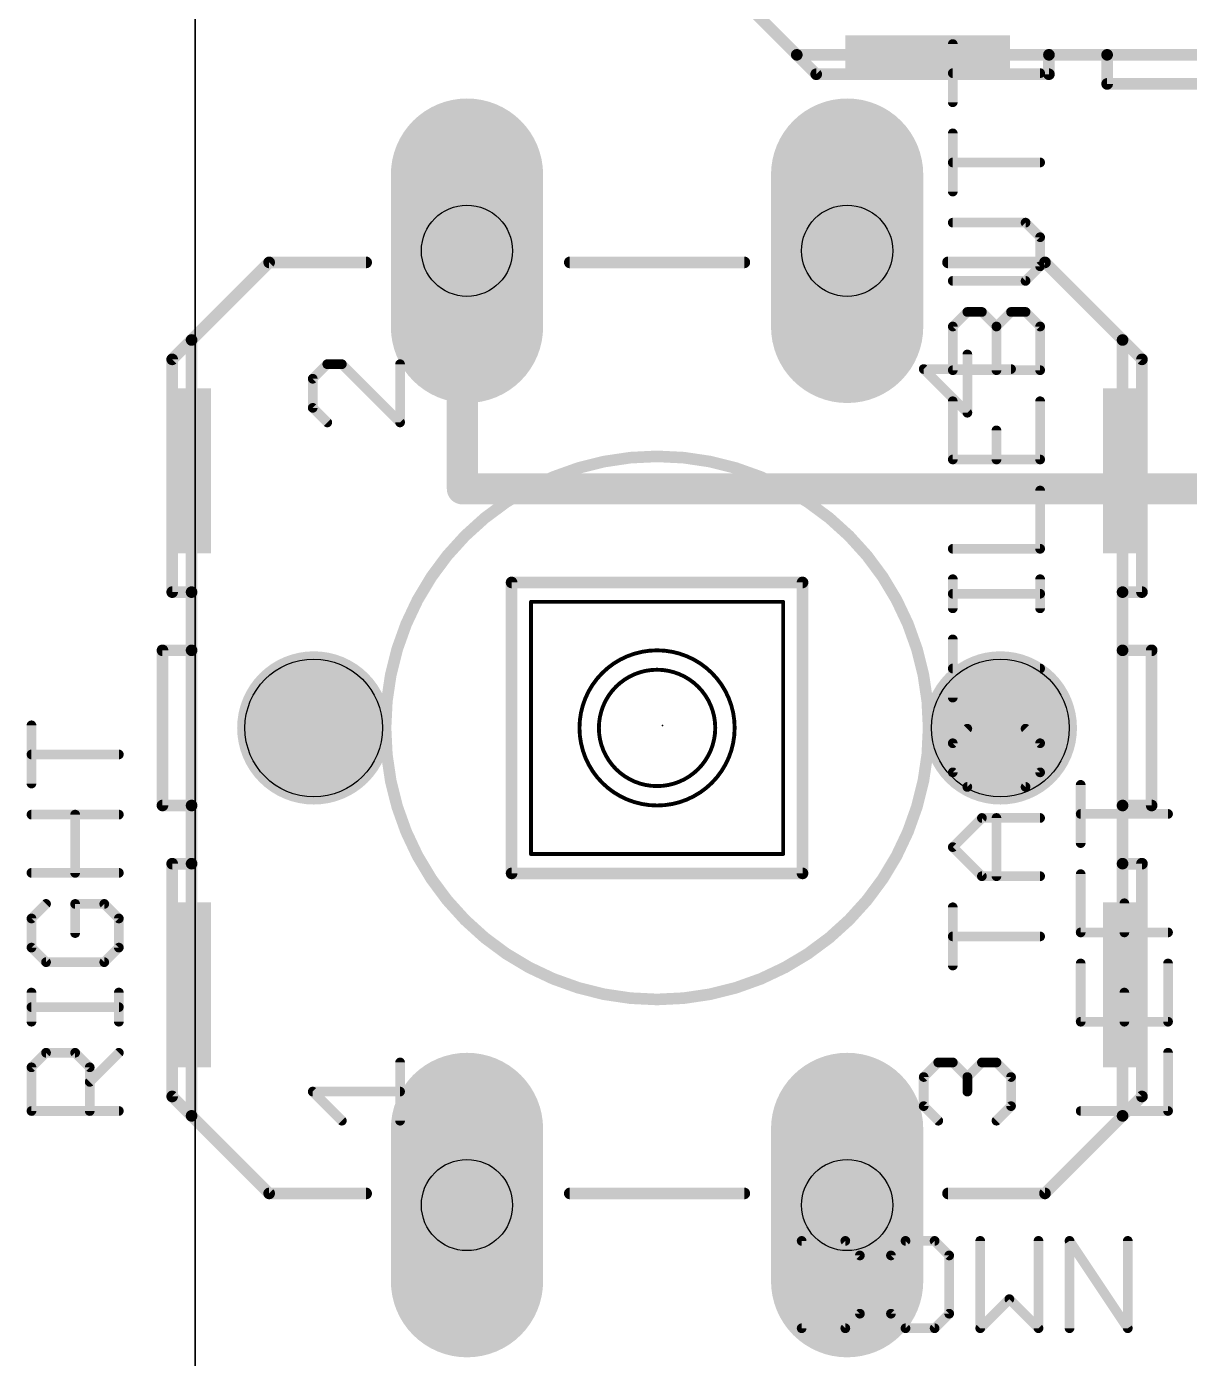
# Model space of a CAD drawing. Extents: x -2 to 110, y -6 to 68.
# Drawn here: x -2.21 to 13.02, y 25.61 to 43.05 of the extents above; entities that cross this region are included whole.
import ezdxf

# ---------------------------------------------------------------- set-up
doc = ezdxf.new("R2010")
doc.units = 0
for name, color, linetype in [('1', 22, 'CONTINUOUS'), ('16', 175, 'CONTINUOUS'), ('17', 82, 'CONTINUOUS'), ('20', 190, 'CONTINUOUS'), ('21', 253, 'CONTINUOUS'), ('23', 7, 'CONTINUOUS'), ('25', 253, 'CONTINUOUS'), ('27', 253, 'CONTINUOUS'), ('29', 253, 'CONTINUOUS'), ('30', 253, 'CONTINUOUS'), ('44', 253, 'CONTINUOUS')]:
    doc.layers.add(name, color=color, linetype=linetype)

# ---------------------------------------------------------------- blocks, each defined once
blk = doc.blocks.new('RECT')
blk.add_solid([(-0.5, -0.5), (0.5, -0.5), (-0.5, 0.5), (0.5, 0.5)])
blk = doc.blocks.new('LONGP100')
at = {"const_width": 1}
blk.add_lwpolyline([(-0.5, 0), (0.5, 0)], dxfattribs=at)
at = {"const_width": 0.5}
for points in [[(-0.5, 0.25, 1), (-0.5, -0.25)], [(0.5, -0.25, 1), (0.5, 0.25)]]:
    blk.add_lwpolyline(points, format="xyb", dxfattribs=at)

msp = doc.modelspace()

# ---------------------------------------------------------------- linework, layer by layer
at = {"layer": '1'}
msp.add_line((0, 57.5), (0, 10), dxfattribs=at)
at = {"layer": '16'}
msp.add_line((0, 57.5), (0, 10), dxfattribs=at)
at = {"layer": '16', "const_width": 0.4064}
for points in [[(3.5608, 40.1184), (3.5, 40.1184)], [(3.5, 40.1184), (3.5, 37)], [(3.5, 37), (27.5, 37)]]:
    msp.add_lwpolyline(points, dxfattribs=at)
at = {"layer": '16', "const_width": 0.2032}
for points in [[(3.5, 40.22, 1), (3.5, 40.0168)], [(3.6016, 40.1184, 1), (3.3984, 40.1184)], [(3.5608, 40.0168, 1), (3.5608, 40.22)], [(3.5, 37.1016, 1), (3.5, 36.8984)], [(3.3984, 37, 1), (3.6016, 37)]]:
    msp.add_lwpolyline(points, format="xyb", dxfattribs=at)
at = {"layer": '20'}
msp.add_line((0, 10), (0, 57.5), dxfattribs=at)
for centre in [(1.5542, 33.87), (10.5458, 33.87)]:
    msp.add_circle(centre, 0.9017, dxfattribs=at)
at = {"layer": '21'}
for points, const_width in [([(6.864, 43.7), (7.88, 42.684)], 0.1524), ([(7.88, 42.684), (11.182, 42.684)], 0.1524), ([(8.134, 42.43), (7.88, 42.684)], 0.1524), ([(11.182, 42.684), (11.182, 42.43)], 0.1524), ([(11.182, 42.684), (11.944, 42.684)], 0.1524), ([(11.944, 42.303), (11.944, 42.684)], 0.1524), ([(11.944, 42.684), (13.976, 42.684)], 0.1524), ([(11.182, 42.43), (8.134, 42.43)], 0.1524), ([(11.944, 42.303), (13.976, 42.303)], 0.1524), ([(0.97, 39.966), (-0.046, 38.95)], 0.1524), ([(0.97, 39.966), (2.24, 39.966)], 0.1524), ([(4.907, 39.966), (7.193, 39.966)], 0.1524), ([(11.13, 39.966), (9.86, 39.966)], 0.1524), ([(12.146, 38.95), (11.13, 39.966)], 0.1524), ([(-0.046, 38.95), (-0.3, 38.696)], 0.1524), ([(-0.046, 38.95), (-0.046, 35.648)], 0.1524), ([(12.146, 35.648), (12.146, 38.95)], 0.1524), ([(12.146, 38.95), (12.4, 38.696)], 0.1524), ([(-0.3, 38.696), (-0.3, 35.648)], 0.1524), ([(10.1135, 37.9975), (10.1135, 38.7602)], 0.127), ([(12.4, 38.696), (12.4, 35.648)], 0.1524), ([(1.7312, 38.6332), (1.5405, 38.4425)], 0.127), ([(1.9219, 38.6332), (1.7312, 38.6332)], 0.127), ([(2.6845, 37.8705), (1.9219, 38.6332)], 0.127), ([(2.6845, 38.6332), (2.6845, 37.8705)], 0.127), ([(10.6855, 38.5695), (9.5415, 38.5695)], 0.127), ([(9.5415, 38.5695), (10.1135, 37.9975)], 0.127), ([(1.5405, 38.4425), (1.5405, 38.0612)], 0.127), ([(1.5405, 38.0612), (1.7312, 37.8705)], 0.127), ([(4.145, 31.965), (4.145, 35.775)], 0.1524), ([(7.955, 35.775), (4.145, 35.775)], 0.1524), ([(7.955, 35.775), (7.955, 31.965)], 0.1524), ([(-0.3, 35.648), (-0.046, 35.648)], 0.1524), ([(-0.046, 35.648), (-0.046, 34.886)], 0.1524), ([(12.146, 34.886), (12.146, 35.648)], 0.1524), ([(12.146, 35.648), (12.4, 35.648)], 0.1524), ([(4.399, 32.219), (4.399, 35.521)], 0.0508), ([(7.701, 35.521), (4.399, 35.521)], 0.0508), ([(7.701, 35.521), (7.701, 32.219)], 0.0508), ([(-0.427, 32.854), (-0.427, 34.886)], 0.1524), ([(-0.427, 34.886), (-0.046, 34.886)], 0.1524), ([(-0.046, 32.854), (-0.046, 34.886)], 0.1524), ([(12.146, 34.886), (12.527, 34.886)], 0.1524), ([(12.146, 32.854), (12.146, 34.886)], 0.1524), ([(12.527, 32.854), (12.527, 34.886)], 0.1524), ([(-0.046, 32.854), (-0.427, 32.854)], 0.1524), ([(-0.046, 32.092), (-0.046, 32.854)], 0.1524), ([(12.527, 32.854), (12.146, 32.854)], 0.1524), ([(12.146, 32.092), (12.146, 32.854)], 0.1524), ([(-0.3, 32.092), (-0.046, 32.092)], 0.1524), ([(-0.3, 32.092), (-0.3, 29.044)], 0.1524), ([(-0.046, 28.79), (-0.046, 32.092)], 0.1524), ([(4.399, 32.219), (7.701, 32.219)], 0.0508), ([(12.146, 28.79), (12.146, 32.092)], 0.1524), ([(12.146, 32.092), (12.4, 32.092)], 0.1524), ([(12.4, 32.092), (12.4, 29.044)], 0.1524), ([(4.145, 31.965), (7.955, 31.965)], 0.1524), ([(2.6845, 28.7265), (2.6845, 29.4892)], 0.127), ([(9.5415, 29.2985), (9.7322, 29.4892)], 0.127), ([(9.7322, 29.4892), (9.9229, 29.4892)], 0.127), ([(9.9229, 29.4892), (10.1135, 29.2985)], 0.127), ([(10.1135, 29.2985), (10.3042, 29.4892)], 0.127), ([(10.3042, 29.4892), (10.4948, 29.4892)], 0.127), ([(10.4948, 29.4892), (10.6855, 29.2985)], 0.127), ([(9.5415, 28.9172), (9.5415, 29.2985)], 0.127), ([(10.1135, 29.2985), (10.1135, 29.1078)], 0.127), ([(10.6855, 29.2985), (10.6855, 28.9172)], 0.127), ([(1.9219, 28.7265), (1.5405, 29.1078)], 0.127), ([(1.5405, 29.1078), (2.6845, 29.1078)], 0.127), ([(-0.046, 28.79), (-0.3, 29.044)], 0.1524), ([(9.7322, 28.7265), (9.5415, 28.9172)], 0.127), ([(10.6855, 28.9172), (10.4948, 28.7265)], 0.127), ([(12.4, 29.044), (12.146, 28.79)], 0.1524), ([(-0.046, 28.79), (0.97, 27.774)], 0.1524), ([(11.13, 27.774), (12.146, 28.79)], 0.1524), ([(0.97, 27.774), (2.24, 27.774)], 0.1524), ([(4.907, 27.774), (7.193, 27.774)], 0.1524), ([(9.86, 27.774), (11.13, 27.774)], 0.1524)]:
    msp.add_lwpolyline(points, dxfattribs=dict(at, const_width=const_width))
for points, const_width in [([(7.88, 42.7221, 1), (7.88, 42.6459)], 0.0762), ([(7.9069, 42.7109, 1), (7.8531, 42.6571)], 0.0762), ([(7.8531, 42.6571, 1), (7.9069, 42.7109)], 0.0762), ([(11.2201, 42.684, 1), (11.1439, 42.684)], 0.0762), ([(11.182, 42.7221, 1), (11.182, 42.6459)], 0.0762), ([(11.182, 42.6459, 1), (11.182, 42.7221)], 0.0762), ([(11.9821, 42.684, 1), (11.9059, 42.684)], 0.0762), ([(11.944, 42.7221, 1), (11.944, 42.6459)], 0.0762), ([(11.944, 42.6459, 1), (11.944, 42.7221)], 0.0762), ([(8.134, 42.4681, 1), (8.134, 42.3919)], 0.0762), ([(8.1071, 42.4031, 1), (8.1609, 42.4569)], 0.0762), ([(11.1439, 42.43, 1), (11.2201, 42.43)], 0.0762), ([(11.182, 42.3919, 1), (11.182, 42.4681)], 0.0762), ([(11.944, 42.3411, 1), (11.944, 42.2649)], 0.0762), ([(11.9059, 42.303, 1), (11.9821, 42.303)], 0.0762), ([(0.97, 40.0041, 1), (0.97, 39.9279)], 0.0762), ([(0.9969, 39.9391, 1), (0.9431, 39.9929)], 0.0762), ([(2.24, 39.9279, 1), (2.24, 40.0041)], 0.0762), ([(4.907, 40.0041, 1), (4.907, 39.9279)], 0.0762), ([(7.193, 39.9279, 1), (7.193, 40.0041)], 0.0762), ([(9.86, 40.0041, 1), (9.86, 39.9279)], 0.0762), ([(11.1569, 39.9929, 1), (11.1031, 39.9391)], 0.0762), ([(11.13, 39.9279, 1), (11.13, 40.0041)], 0.0762), ([(-0.0079, 38.95, 1), (-0.0841, 38.95)], 0.0762), ([(-0.0729, 38.9769, 1), (-0.0191, 38.9231)], 0.0762), ([(-0.0191, 38.9231, 1), (-0.0729, 38.9769)], 0.0762), ([(12.1841, 38.95, 1), (12.1079, 38.95)], 0.0762), ([(12.1729, 38.9769, 1), (12.1191, 38.9231)], 0.0762), ([(12.1191, 38.9231, 1), (12.1729, 38.9769)], 0.0762), ([(-0.2619, 38.696, 1), (-0.3381, 38.696)], 0.0762), ([(-0.3269, 38.7229, 1), (-0.2731, 38.6691)], 0.0762), ([(10.1453, 38.7602, 1), (10.0818, 38.7602)], 0.0635), ([(12.4381, 38.696, 1), (12.3619, 38.696)], 0.0762), ([(12.3731, 38.6691, 1), (12.4269, 38.7229)], 0.0762), ([(1.7312, 38.6649, 1), (1.7312, 38.6014)], 0.0635), ([(1.7536, 38.6107, 1), (1.7087, 38.6556)], 0.0635), ([(1.9443, 38.6556, 1), (1.8994, 38.6107)], 0.0635), ([(1.9219, 38.6014, 1), (1.9219, 38.6649)], 0.0635), ([(2.7163, 38.6332, 1), (2.6528, 38.6332)], 0.0635), ([(9.5415, 38.6012, 1), (9.5415, 38.5377)], 0.0635), ([(9.564, 38.5919, 1), (9.5191, 38.547)], 0.0635), ([(10.6855, 38.5377, 1), (10.6855, 38.6012)], 0.0635), ([(1.5723, 38.4425, 1), (1.5088, 38.4425)], 0.0635), ([(1.5181, 38.4649, 1), (1.563, 38.42)], 0.0635), ([(1.5088, 38.0612, 1), (1.5723, 38.0612)], 0.0635), ([(1.563, 38.0836, 1), (1.5181, 38.0387)], 0.0635), ([(10.0818, 37.9975, 1), (10.1453, 37.9975)], 0.0635), ([(10.0911, 37.975, 1), (10.136, 38.02)], 0.0635), ([(1.7087, 37.848, 1), (1.7536, 37.893)], 0.0635), ([(2.6528, 37.8705, 1), (2.7163, 37.8705)], 0.0635), ([(2.662, 37.848, 1), (2.707, 37.893)], 0.0635), ([(6.05, 30.314, 1), (6.05, 37.426, 1), (6.05, 30.314)], 0.1524), ([(4.1831, 35.775, 1), (4.1069, 35.775)], 0.0762), ([(4.145, 35.8131, 1), (4.145, 35.7369)], 0.0762), ([(7.9931, 35.775, 1), (7.9169, 35.775)], 0.0762), ([(7.955, 35.7369, 1), (7.955, 35.8131)], 0.0762), ([(-0.3, 35.6861, 1), (-0.3, 35.6099)], 0.0762), ([(-0.3381, 35.648, 1), (-0.2619, 35.648)], 0.0762), ([(-0.0079, 35.648, 1), (-0.0841, 35.648)], 0.0762), ([(-0.0841, 35.648, 1), (-0.0079, 35.648)], 0.0762), ([(-0.046, 35.6099, 1), (-0.046, 35.6861)], 0.0762), ([(12.1841, 35.648, 1), (12.1079, 35.648)], 0.0762), ([(12.146, 35.6861, 1), (12.146, 35.6099)], 0.0762), ([(12.1079, 35.648, 1), (12.1841, 35.648)], 0.0762), ([(12.3619, 35.648, 1), (12.4381, 35.648)], 0.0762), ([(12.4, 35.6099, 1), (12.4, 35.6861)], 0.0762), ([(4.4117, 35.521, 1), (4.3863, 35.521)], 0.0254), ([(4.399, 35.5337, 1), (4.399, 35.5083)], 0.0254), ([(7.7137, 35.521, 1), (7.6883, 35.521)], 0.0254), ([(7.701, 35.5083, 1), (7.701, 35.5337)], 0.0254), ([(-0.3889, 34.886, 1), (-0.4651, 34.886)], 0.0762), ([(-0.427, 34.9241, 1), (-0.427, 34.8479)], 0.0762), ([(-0.0079, 34.886, 1), (-0.0841, 34.886)], 0.0762), ([(-0.0841, 34.886, 1), (-0.0079, 34.886)], 0.0762), ([(-0.046, 34.8479, 1), (-0.046, 34.9241)], 0.0762), ([(6.05, 32.854, 1), (6.05, 34.886, 1), (6.05, 32.854)], 0.0508), ([(12.146, 34.9241, 1), (12.146, 34.8479)], 0.0762), ([(12.1841, 34.886, 1), (12.1079, 34.886)], 0.0762), ([(12.1079, 34.886, 1), (12.1841, 34.886)], 0.0762), ([(12.5651, 34.886, 1), (12.4889, 34.886)], 0.0762), ([(12.527, 34.8479, 1), (12.527, 34.9241)], 0.0762), ([(6.05, 33.108, 1), (6.05, 34.632, 1), (6.05, 33.108)], 0.0508), ([(-0.427, 32.8921, 1), (-0.427, 32.8159)], 0.0762), ([(-0.4651, 32.854, 1), (-0.3889, 32.854)], 0.0762), ([(-0.0079, 32.854, 1), (-0.0841, 32.854)], 0.0762), ([(-0.0841, 32.854, 1), (-0.0079, 32.854)], 0.0762), ([(-0.046, 32.8159, 1), (-0.046, 32.8921)], 0.0762), ([(12.146, 32.8921, 1), (12.146, 32.8159)], 0.0762), ([(12.1841, 32.854, 1), (12.1079, 32.854)], 0.0762), ([(12.1079, 32.854, 1), (12.1841, 32.854)], 0.0762), ([(12.4889, 32.854, 1), (12.5651, 32.854)], 0.0762), ([(12.527, 32.8159, 1), (12.527, 32.8921)], 0.0762), ([(-0.3, 32.1301, 1), (-0.3, 32.0539)], 0.0762), ([(-0.2619, 32.092, 1), (-0.3381, 32.092)], 0.0762), ([(-0.0079, 32.092, 1), (-0.0841, 32.092)], 0.0762), ([(-0.0841, 32.092, 1), (-0.0079, 32.092)], 0.0762), ([(-0.046, 32.0539, 1), (-0.046, 32.1301)], 0.0762), ([(4.399, 32.2317, 1), (4.399, 32.2063)], 0.0254), ([(4.3863, 32.219, 1), (4.4117, 32.219)], 0.0254), ([(7.6883, 32.219, 1), (7.7137, 32.219)], 0.0254), ([(7.701, 32.2063, 1), (7.701, 32.2317)], 0.0254), ([(12.1841, 32.092, 1), (12.1079, 32.092)], 0.0762), ([(12.146, 32.1301, 1), (12.146, 32.0539)], 0.0762), ([(12.1079, 32.092, 1), (12.1841, 32.092)], 0.0762), ([(12.4381, 32.092, 1), (12.3619, 32.092)], 0.0762), ([(12.4, 32.0539, 1), (12.4, 32.1301)], 0.0762), ([(4.145, 32.0031, 1), (4.145, 31.9269)], 0.0762), ([(4.1069, 31.965, 1), (4.1831, 31.965)], 0.0762), ([(7.9169, 31.965, 1), (7.9931, 31.965)], 0.0762), ([(7.955, 31.9269, 1), (7.955, 32.0031)], 0.0762), ([(2.7163, 29.4892, 1), (2.6528, 29.4892)], 0.0635), ([(9.7322, 29.5209, 1), (9.7322, 29.4574)], 0.0635), ([(9.7546, 29.4667, 1), (9.7097, 29.5116)], 0.0635), ([(9.9453, 29.5116, 1), (9.9004, 29.4667)], 0.0635), ([(9.9229, 29.4574, 1), (9.9229, 29.5209)], 0.0635), ([(10.3042, 29.5209, 1), (10.3042, 29.4574)], 0.0635), ([(10.3266, 29.4667, 1), (10.2817, 29.5116)], 0.0635), ([(10.5173, 29.5116, 1), (10.4724, 29.4667)], 0.0635), ([(10.4948, 29.4574, 1), (10.4948, 29.5209)], 0.0635), ([(9.5733, 29.2985, 1), (9.5098, 29.2985)], 0.0635), ([(9.5191, 29.3209, 1), (9.564, 29.276)], 0.0635), ([(10.1453, 29.2985, 1), (10.0818, 29.2985)], 0.0635), ([(10.0911, 29.3209, 1), (10.136, 29.276)], 0.0635), ([(10.0911, 29.276, 1), (10.136, 29.3209)], 0.0635), ([(10.7173, 29.2985, 1), (10.6538, 29.2985)], 0.0635), ([(10.663, 29.276, 1), (10.708, 29.3209)], 0.0635), ([(1.5405, 29.1396, 1), (1.5405, 29.0761)], 0.0635), ([(1.563, 29.1303, 1), (1.5181, 29.0854)], 0.0635), ([(2.6845, 29.0761, 1), (2.6845, 29.1396)], 0.0635), ([(10.0818, 29.1078, 1), (10.1453, 29.1078)], 0.0635), ([(-0.3381, 29.044, 1), (-0.2619, 29.044)], 0.0762), ([(-0.2731, 29.0709, 1), (-0.3269, 29.0171)], 0.0762), ([(9.564, 28.9396, 1), (9.5191, 28.8947)], 0.0635), ([(9.5098, 28.9172, 1), (9.5733, 28.9172)], 0.0635), ([(10.6538, 28.9172, 1), (10.7173, 28.9172)], 0.0635), ([(10.708, 28.8947, 1), (10.663, 28.9396)], 0.0635), ([(12.3619, 29.044, 1), (12.4381, 29.044)], 0.0762), ([(12.4269, 29.0171, 1), (12.3731, 29.0709)], 0.0762), ([(-0.0841, 28.79, 1), (-0.0079, 28.79)], 0.0762), ([(-0.0191, 28.8169, 1), (-0.0729, 28.7631)], 0.0762), ([(-0.0729, 28.7631, 1), (-0.0191, 28.8169)], 0.0762), ([(1.8994, 28.704, 1), (1.9443, 28.749)], 0.0635), ([(9.7097, 28.704, 1), (9.7546, 28.749)], 0.0635), ([(10.4724, 28.749, 1), (10.5173, 28.704)], 0.0635), ([(12.1079, 28.79, 1), (12.1841, 28.79)], 0.0762), ([(12.1191, 28.8169, 1), (12.1729, 28.7631)], 0.0762), ([(12.1729, 28.7631, 1), (12.1191, 28.8169)], 0.0762), ([(2.6528, 28.7265, 1), (2.7163, 28.7265)], 0.0635), ([(0.97, 27.8121, 1), (0.97, 27.7359)], 0.0762), ([(0.9431, 27.7471, 1), (0.9969, 27.8009)], 0.0762), ([(2.24, 27.7359, 1), (2.24, 27.8121)], 0.0762), ([(4.907, 27.8121, 1), (4.907, 27.7359)], 0.0762), ([(7.193, 27.7359, 1), (7.193, 27.8121)], 0.0762), ([(9.86, 27.8121, 1), (9.86, 27.7359)], 0.0762), ([(11.1031, 27.8009, 1), (11.1569, 27.7471)], 0.0762), ([(11.13, 27.7359, 1), (11.13, 27.8121)], 0.0762)]:
    msp.add_lwpolyline(points, format="xyb", dxfattribs=dict(at, const_width=const_width))
at = {"layer": '23'}
msp.add_point((6.12, 33.9), dxfattribs=at)
at = {"layer": '25', "const_width": 0.127}
for points in [[(-2.1425, 33.1413), (-2.1425, 33.9039)], [(-0.9985, 33.5226), (-2.1425, 33.5226)], [(11.5975, 32.3617), (11.5975, 33.1243)], [(-2.1425, 32.7345), (-0.9985, 32.7345)], [(-1.5705, 31.9719), (-1.5705, 32.7345)], [(12.7415, 32.743), (11.5975, 32.743)], [(-0.9985, 31.9719), (-2.1425, 31.9719)], [(11.5975, 31.1923), (11.5975, 31.9549)], [(-1.9518, 31.5651), (-2.1425, 31.3745)], [(-1.1892, 31.5651), (-1.5705, 31.5651)], [(-1.5705, 31.5651), (-1.5705, 31.1838)], [(-0.9985, 31.3745), (-1.1892, 31.5651)], [(12.1695, 31.1923), (12.1695, 31.5736)], [(-2.1425, 31.3745), (-2.1425, 30.9932)], [(-0.9985, 30.9932), (-0.9985, 31.3745)], [(12.7415, 31.1923), (11.5975, 31.1923)], [(-2.1425, 30.9932), (-1.9518, 30.8025)], [(-1.1892, 30.8025), (-0.9985, 30.9932)], [(-1.9518, 30.8025), (-1.1892, 30.8025)], [(11.5975, 30.7855), (11.5975, 30.0229)], [(12.7415, 30.0229), (12.7415, 30.7855)], [(-2.1425, 30.0229), (-2.1425, 30.4042)], [(-0.9985, 30.0229), (-0.9985, 30.4042)], [(12.1695, 30.0229), (12.1695, 30.4042)], [(-0.9985, 30.2136), (-2.1425, 30.2136)], [(11.5975, 30.0229), (12.7415, 30.0229)], [(-2.1425, 29.4255), (-1.9518, 29.6162)], [(-1.9518, 29.6162), (-1.5705, 29.6162)], [(-1.5705, 29.6162), (-1.3798, 29.4255)], [(-1.3798, 29.2348), (-0.9985, 29.6162)], [(12.7415, 28.8535), (12.7415, 29.6162)], [(-2.1425, 28.8535), (-2.1425, 29.4255)], [(-1.3798, 29.4255), (-1.3798, 28.8535)], [(-0.9985, 28.8535), (-2.1425, 28.8535)], [(11.5975, 28.8535), (12.7415, 28.8535)], [(7.9435, 27.1525), (7.9435, 26.0085)], [(8.5155, 27.1525), (7.9435, 27.1525)], [(8.7062, 26.9618), (8.5155, 27.1525)], [(9.3036, 27.1525), (9.1129, 26.9618)], [(9.6849, 27.1525), (9.3036, 27.1525)], [(9.8755, 26.9618), (9.6849, 27.1525)], [(10.2823, 27.1525), (10.2823, 26.0085)], [(11.0449, 26.0085), (11.0449, 27.1525)], [(11.4517, 26.0085), (11.4517, 27.1525)], [(11.4517, 27.1525), (12.2143, 26.0085)], [(12.2143, 26.0085), (12.2143, 27.1525)], [(8.7062, 26.1992), (8.7062, 26.9618)], [(9.1129, 26.9618), (9.1129, 26.1992)], [(9.8755, 26.1992), (9.8755, 26.9618)], [(10.2823, 26.0085), (10.6636, 26.3898)], [(10.6636, 26.3898), (11.0449, 26.0085)], [(8.5155, 26.0085), (8.7062, 26.1992)], [(9.1129, 26.1992), (9.3036, 26.0085)], [(9.6849, 26.0085), (9.8755, 26.1992)], [(7.9435, 26.0085), (8.5155, 26.0085)], [(9.3036, 26.0085), (9.6849, 26.0085)]]:
    msp.add_lwpolyline(points, dxfattribs=at)
at = {"layer": '25', "const_width": 0.0635}
for points in [[(-2.1107, 33.9039, 1), (-2.1742, 33.9039)], [(-2.1425, 33.5544, 1), (-2.1425, 33.4909)], [(-0.9985, 33.4909, 1), (-0.9985, 33.5544)], [(-2.1742, 33.1413, 1), (-2.1107, 33.1413)], [(11.6293, 33.1243, 1), (11.5658, 33.1243)], [(-2.1425, 32.7663, 1), (-2.1425, 32.7028)], [(-1.5387, 32.7345, 1), (-1.6022, 32.7345)], [(-0.9985, 32.7028, 1), (-0.9985, 32.7663)], [(11.5975, 32.7748, 1), (11.5975, 32.7113)], [(12.7415, 32.7113, 1), (12.7415, 32.7748)], [(11.5658, 32.3617, 1), (11.6293, 32.3617)], [(-2.1425, 32.0036, 1), (-2.1425, 31.9401)], [(-1.6022, 31.9719, 1), (-1.5387, 31.9719)], [(-0.9985, 31.9401, 1), (-0.9985, 32.0036)], [(11.6293, 31.9549, 1), (11.5658, 31.9549)], [(-1.9294, 31.5427, 1), (-1.9743, 31.5876)], [(-1.5705, 31.5969, 1), (-1.5705, 31.5334)], [(-1.5387, 31.5651, 1), (-1.6022, 31.5651)], [(-1.1667, 31.5876, 1), (-1.2116, 31.5427)], [(-1.1892, 31.5334, 1), (-1.1892, 31.5969)], [(12.2013, 31.5736, 1), (12.1378, 31.5736)], [(-2.1107, 31.3745, 1), (-2.1742, 31.3745)], [(-2.1649, 31.3969, 1), (-2.12, 31.352)], [(-0.9667, 31.3745, 1), (-1.0303, 31.3745)], [(-1.021, 31.352, 1), (-0.976, 31.3969)], [(11.5975, 31.224, 1), (11.5975, 31.1605)], [(11.5658, 31.1923, 1), (11.6293, 31.1923)], [(12.1378, 31.1923, 1), (12.2013, 31.1923)], [(12.7415, 31.1605, 1), (12.7415, 31.224)], [(-2.12, 31.0156, 1), (-2.1649, 30.9707)], [(-1.6022, 31.1838, 1), (-1.5387, 31.1838)], [(-0.976, 30.9707, 1), (-1.021, 31.0156)], [(-2.1742, 30.9932, 1), (-2.1107, 30.9932)], [(-1.0303, 30.9932, 1), (-0.9667, 30.9932)], [(-1.9518, 30.8342, 1), (-1.9518, 30.7707)], [(-1.9743, 30.78, 1), (-1.9294, 30.8249)], [(-1.2116, 30.8249, 1), (-1.1667, 30.78)], [(-1.1892, 30.7707, 1), (-1.1892, 30.8342)], [(11.6293, 30.7855, 1), (11.5658, 30.7855)], [(12.7733, 30.7855, 1), (12.7097, 30.7855)], [(-2.1107, 30.4042, 1), (-2.1742, 30.4042)], [(-0.9667, 30.4042, 1), (-1.0303, 30.4042)], [(12.2013, 30.4042, 1), (12.1378, 30.4042)], [(-2.1425, 30.2453, 1), (-2.1425, 30.1818)], [(-0.9985, 30.1818, 1), (-0.9985, 30.2453)], [(-2.1742, 30.0229, 1), (-2.1107, 30.0229)], [(-1.0303, 30.0229, 1), (-0.9667, 30.0229)], [(11.5975, 30.0546, 1), (11.5975, 29.9911)], [(11.5658, 30.0229, 1), (11.6293, 30.0229)], [(12.1378, 30.0229, 1), (12.2013, 30.0229)], [(12.7097, 30.0229, 1), (12.7733, 30.0229)], [(12.7415, 29.9911, 1), (12.7415, 30.0546)], [(-1.9518, 29.6479, 1), (-1.9518, 29.5844)], [(-1.9294, 29.5937, 1), (-1.9743, 29.6386)], [(-1.548, 29.6386, 1), (-1.5929, 29.5937)], [(-1.5705, 29.5844, 1), (-1.5705, 29.6479)], [(-0.976, 29.5937, 1), (-1.021, 29.6386)], [(12.7733, 29.6162, 1), (12.7097, 29.6162)], [(-2.1107, 29.4255, 1), (-2.1742, 29.4255)], [(-2.1649, 29.4479, 1), (-2.12, 29.403)], [(-1.3481, 29.4255, 1), (-1.4116, 29.4255)], [(-1.4023, 29.403, 1), (-1.3574, 29.4479)], [(-1.4023, 29.2573, 1), (-1.3574, 29.2124)], [(-2.1425, 28.8852, 1), (-2.1425, 28.8218)], [(-2.1742, 28.8535, 1), (-2.1107, 28.8535)], [(-1.4116, 28.8535, 1), (-1.3481, 28.8535)], [(-0.9985, 28.8218, 1), (-0.9985, 28.8852)], [(11.5975, 28.8852, 1), (11.5975, 28.8218)], [(12.7097, 28.8535, 1), (12.7733, 28.8535)], [(12.7415, 28.8218, 1), (12.7415, 28.8852)], [(7.9435, 27.1842, 1), (7.9435, 27.1207)], [(7.9752, 27.1525, 1), (7.9118, 27.1525)], [(8.5379, 27.1749, 1), (8.493, 27.13)], [(8.5155, 27.1207, 1), (8.5155, 27.1842)], [(9.3036, 27.1842, 1), (9.3036, 27.1207)], [(9.326, 27.13, 1), (9.2811, 27.1749)], [(9.7073, 27.1749, 1), (9.6624, 27.13)], [(9.6849, 27.1207, 1), (9.6849, 27.1842)], [(10.314, 27.1525, 1), (10.2505, 27.1525)], [(11.0767, 27.1525, 1), (11.0132, 27.1525)], [(11.4834, 27.1525, 1), (11.4199, 27.1525)], [(11.4781, 27.1701, 1), (11.4253, 27.1349)], [(12.2461, 27.1525, 1), (12.1826, 27.1525)], [(8.7379, 26.9618, 1), (8.6744, 26.9618)], [(8.6837, 26.9394, 1), (8.7286, 26.9843)], [(9.1446, 26.9618, 1), (9.0811, 26.9618)], [(9.0904, 26.9843, 1), (9.1353, 26.9394)], [(9.9073, 26.9618, 1), (9.8438, 26.9618)], [(9.8531, 26.9394, 1), (9.898, 26.9843)], [(10.6861, 26.4123, 1), (10.6412, 26.3674)], [(10.6861, 26.3674, 1), (10.6412, 26.4123)], [(8.6744, 26.1992, 1), (8.7379, 26.1992)], [(8.7286, 26.1767, 1), (8.6837, 26.2216)], [(9.0811, 26.1992, 1), (9.1446, 26.1992)], [(9.1353, 26.2216, 1), (9.0904, 26.1767)], [(9.8438, 26.1992, 1), (9.9073, 26.1992)], [(9.898, 26.1767, 1), (9.8531, 26.2216)], [(7.9435, 26.0403, 1), (7.9435, 25.9768)], [(7.9118, 26.0085, 1), (7.9752, 26.0085)], [(8.493, 26.031, 1), (8.5379, 25.986)], [(8.5155, 25.9768, 1), (8.5155, 26.0403)], [(9.3036, 26.0403, 1), (9.3036, 25.9768)], [(9.2811, 25.986, 1), (9.326, 26.031)], [(9.6624, 26.031, 1), (9.7073, 25.986)], [(9.6849, 25.9768, 1), (9.6849, 26.0403)], [(10.2598, 26.031, 1), (10.3047, 25.986)], [(10.2505, 26.0085, 1), (10.314, 26.0085)], [(11.0132, 26.0085, 1), (11.0767, 26.0085)], [(11.0225, 25.986, 1), (11.0674, 26.031)], [(11.4199, 26.0085, 1), (11.4834, 26.0085)], [(12.1826, 26.0085, 1), (12.2461, 26.0085)], [(12.1879, 25.9909, 1), (12.2408, 26.0261)]]:
    msp.add_lwpolyline(points, format="xyb", dxfattribs=at)
at = {"layer": '27', "const_width": 0.127}
for points in [[(9.9225, 42.0627), (9.9225, 42.8253)], [(11.0665, 42.444), (9.9225, 42.444)], [(9.9225, 40.8933), (9.9225, 41.6559)], [(11.0665, 41.2746), (9.9225, 41.2746)], [(10.8758, 40.4865), (9.9225, 40.4865)], [(11.0665, 40.2959), (10.8758, 40.4865)], [(11.0665, 39.9145), (11.0665, 40.2959)], [(10.8758, 39.7239), (11.0665, 39.9145)], [(9.9225, 39.7239), (10.8758, 39.7239)], [(9.9225, 39.1265), (10.1132, 39.3171)], [(10.1132, 39.3171), (10.3039, 39.3171)], [(10.3039, 39.3171), (10.4945, 39.1265)], [(10.4945, 39.1265), (10.6852, 39.3171)], [(10.6852, 39.3171), (10.8758, 39.3171)], [(10.8758, 39.3171), (11.0665, 39.1265)], [(9.9225, 38.5545), (9.9225, 39.1265)], [(10.4945, 38.5545), (10.4945, 39.1265)], [(11.0665, 39.1265), (11.0665, 38.5545)], [(11.0665, 38.5545), (9.9225, 38.5545)], [(9.9225, 38.1477), (9.9225, 37.3851)], [(11.0665, 37.3851), (11.0665, 38.1477)], [(10.4945, 37.3851), (10.4945, 37.7664)], [(9.9225, 37.3851), (11.0665, 37.3851)], [(11.0665, 36.2157), (11.0665, 36.9783)], [(9.9225, 36.2157), (11.0665, 36.2157)], [(9.9225, 35.4361), (9.9225, 35.8174)], [(11.0665, 35.4361), (11.0665, 35.8174)], [(11.0665, 35.6268), (9.9225, 35.6268)], [(9.9225, 34.2667), (9.9225, 35.0293)], [(11.0665, 34.648), (9.9225, 34.648)], [(10.1132, 33.8599), (9.9225, 33.6693)], [(11.0665, 33.6693), (10.8758, 33.8599)], [(9.9225, 33.6693), (9.9225, 33.288)], [(11.0665, 33.288), (11.0665, 33.6693)], [(9.9225, 33.288), (10.1132, 33.0973)], [(10.8758, 33.0973), (11.0665, 33.288)], [(10.1132, 33.0973), (10.8758, 33.0973)], [(9.9225, 32.3092), (10.3039, 32.6905)], [(10.3039, 32.6905), (11.0665, 32.6905)], [(10.4945, 31.9279), (10.4945, 32.6905)], [(10.3039, 31.9279), (9.9225, 32.3092)], [(11.0665, 31.9279), (10.3039, 31.9279)], [(9.9225, 30.7585), (9.9225, 31.5212)], [(11.0665, 31.1398), (9.9225, 31.1398)]]:
    msp.add_lwpolyline(points, dxfattribs=at)
at = {"layer": '27', "const_width": 0.0635}
for points in [[(9.9543, 42.8253, 1), (9.8908, 42.8253)], [(9.9225, 42.4757, 1), (9.9225, 42.4122)], [(11.0665, 42.4122, 1), (11.0665, 42.4757)], [(9.8908, 42.0627, 1), (9.9543, 42.0627)], [(9.9543, 41.6559, 1), (9.8908, 41.6559)], [(9.9225, 41.3063, 1), (9.9225, 41.2428)], [(11.0665, 41.2428, 1), (11.0665, 41.3063)], [(9.8908, 40.8933, 1), (9.9543, 40.8933)], [(9.9225, 40.5183, 1), (9.9225, 40.4548)], [(10.8983, 40.509, 1), (10.8534, 40.4641)], [(10.8758, 40.4548, 1), (10.8758, 40.5183)], [(11.0983, 40.2959, 1), (11.0348, 40.2959)], [(11.044, 40.2734, 1), (11.089, 40.3183)], [(11.0348, 39.9145, 1), (11.0983, 39.9145)], [(11.089, 39.8921, 1), (11.044, 39.937)], [(9.9225, 39.7556, 1), (9.9225, 39.6921)], [(10.8534, 39.7463, 1), (10.8983, 39.7014)], [(10.8758, 39.6921, 1), (10.8758, 39.7556)], [(10.1132, 39.3489, 1), (10.1132, 39.2854)], [(10.1356, 39.2947, 1), (10.0907, 39.3396)], [(10.3263, 39.3396, 1), (10.2814, 39.2947)], [(10.3039, 39.2854, 1), (10.3039, 39.3489)], [(10.6852, 39.3489, 1), (10.6852, 39.2854)], [(10.7076, 39.2947, 1), (10.6627, 39.3396)], [(10.8983, 39.3396, 1), (10.8534, 39.2947)], [(10.8758, 39.2854, 1), (10.8758, 39.3489)], [(9.9543, 39.1265, 1), (9.8908, 39.1265)], [(9.9001, 39.1489, 1), (9.945, 39.104)], [(10.5263, 39.1265, 1), (10.4628, 39.1265)], [(10.4721, 39.1489, 1), (10.517, 39.104)], [(10.4721, 39.104, 1), (10.517, 39.1489)], [(11.0983, 39.1265, 1), (11.0348, 39.1265)], [(11.044, 39.104, 1), (11.089, 39.1489)], [(9.9225, 38.5862, 1), (9.9225, 38.5227)], [(9.8908, 38.5545, 1), (9.9543, 38.5545)], [(10.4628, 38.5545, 1), (10.5263, 38.5545)], [(11.0348, 38.5545, 1), (11.0983, 38.5545)], [(11.0665, 38.5227, 1), (11.0665, 38.5862)], [(9.9543, 38.1477, 1), (9.8908, 38.1477)], [(11.0983, 38.1477, 1), (11.0348, 38.1477)], [(10.5263, 37.7664, 1), (10.4628, 37.7664)], [(9.9225, 37.4168, 1), (9.9225, 37.3533)], [(9.8908, 37.3851, 1), (9.9543, 37.3851)], [(10.4628, 37.3851, 1), (10.5263, 37.3851)], [(11.0348, 37.3851, 1), (11.0983, 37.3851)], [(11.0665, 37.3533, 1), (11.0665, 37.4168)], [(11.0983, 36.9783, 1), (11.0348, 36.9783)], [(9.9225, 36.2474, 1), (9.9225, 36.1839)], [(11.0665, 36.1839, 1), (11.0665, 36.2474)], [(11.0348, 36.2157, 1), (11.0983, 36.2157)], [(9.9543, 35.8174, 1), (9.8908, 35.8174)], [(11.0983, 35.8174, 1), (11.0348, 35.8174)], [(9.9225, 35.6585, 1), (9.9225, 35.595)], [(11.0665, 35.595, 1), (11.0665, 35.6585)], [(9.8908, 35.4361, 1), (9.9543, 35.4361)], [(11.0348, 35.4361, 1), (11.0983, 35.4361)], [(9.9543, 35.0293, 1), (9.8908, 35.0293)], [(9.9225, 34.6798, 1), (9.9225, 34.6163)], [(11.0665, 34.6163, 1), (11.0665, 34.6798)], [(9.8908, 34.2667, 1), (9.9543, 34.2667)], [(10.1356, 33.8375, 1), (10.0907, 33.8824)], [(10.8983, 33.8824, 1), (10.8534, 33.8375)], [(9.9543, 33.6693, 1), (9.8908, 33.6693)], [(9.9001, 33.6917, 1), (9.945, 33.6468)], [(11.0983, 33.6693, 1), (11.0348, 33.6693)], [(11.044, 33.6468, 1), (11.089, 33.6917)], [(9.945, 33.3104, 1), (9.9001, 33.2655)], [(9.8908, 33.288, 1), (9.9543, 33.288)], [(11.0348, 33.288, 1), (11.0983, 33.288)], [(11.089, 33.2655, 1), (11.044, 33.3104)], [(10.1132, 33.129, 1), (10.1132, 33.0655)], [(10.0907, 33.0748, 1), (10.1356, 33.1197)], [(10.8534, 33.1197, 1), (10.8983, 33.0748)], [(10.8758, 33.0655, 1), (10.8758, 33.129)], [(10.3039, 32.7223, 1), (10.3039, 32.6588)], [(10.3263, 32.6681, 1), (10.2814, 32.713)], [(10.5263, 32.6905, 1), (10.4628, 32.6905)], [(11.0665, 32.6588, 1), (11.0665, 32.7223)], [(9.945, 32.3317, 1), (9.9001, 32.2868)], [(9.9001, 32.3317, 1), (9.945, 32.2868)], [(10.3039, 31.9596, 1), (10.3039, 31.8961)], [(10.2814, 31.9054, 1), (10.3263, 31.9503)], [(10.4628, 31.9279, 1), (10.5263, 31.9279)], [(11.0665, 31.8961, 1), (11.0665, 31.9596)], [(9.9543, 31.5212, 1), (9.8908, 31.5212)], [(9.9225, 31.1716, 1), (9.9225, 31.1081)], [(11.0665, 31.1081, 1), (11.0665, 31.1716)], [(9.8908, 30.7585, 1), (9.9543, 30.7585)]]:
    msp.add_lwpolyline(points, format="xyb", dxfattribs=at)
at = {"layer": '29', "const_width": 1.0033}
for points in [[(1.5542, 33.3684, 1), (1.5542, 34.3717, 1), (1.5542, 33.3684)], [(10.5458, 33.3684, 1), (10.5458, 34.3717, 1), (10.5458, 33.3684)]]:
    msp.add_lwpolyline(points, format="xyb", dxfattribs=at)
at = {"layer": '30', "const_width": 1.0033}
for points in [[(1.5542, 33.3684, 1), (1.5542, 34.3717, 1), (1.5542, 33.3684)], [(10.5458, 33.3684, 1), (10.5458, 34.3717, 1), (10.5458, 33.3684)]]:
    msp.add_lwpolyline(points, format="xyb", dxfattribs=at)
at = {"layer": '44'}
for centre in [(3.5608, 40.1184), (8.5392, 40.1184), (3.5608, 27.6216), (8.5392, 27.6216)]:
    msp.add_circle(centre, 0.5969, dxfattribs=at)

# ---------------------------------------------------------------- block references
at = {"layer": '17', "xscale": 1.7907, "yscale": 1.7907, "rotation": 90}
for p in [(3.5608, 40.1184), (3.5608, 40.1184), (8.5392, 40.1184), (8.5392, 40.1184), (3.5608, 27.6216), (3.5608, 27.6216), (8.5392, 27.6216), (8.5392, 27.6216)]:
    msp.add_blockref('LONGP100', p, dxfattribs=at)
at = {"layer": '21', "xscale": 2.159, "yscale": 0.508}
msp.add_blockref('RECT', (9.5945, 42.684), dxfattribs=at)
at = {"layer": '21', "xscale": 2.159, "yscale": 0.508, "rotation": 90}
for p in [(-0.046, 37.2355), (12.146, 37.2355), (-0.046, 30.5045), (12.146, 30.5045)]:
    msp.add_blockref('RECT', p, dxfattribs=at)
at = {"layer": '29', "xscale": 1.9939, "yscale": 1.9939, "rotation": 90}
for p in [(3.5608, 40.1184), (8.5392, 40.1184), (3.5608, 27.6216), (8.5392, 27.6216)]:
    msp.add_blockref('LONGP100', p, dxfattribs=at)
at = {"layer": '30', "xscale": 1.9939, "yscale": 1.9939, "rotation": 90}
for p in [(3.5608, 40.1184), (8.5392, 40.1184), (3.5608, 27.6216), (8.5392, 27.6216)]:
    msp.add_blockref('LONGP100', p, dxfattribs=at)

doc.saveas('drawing.dxf')
